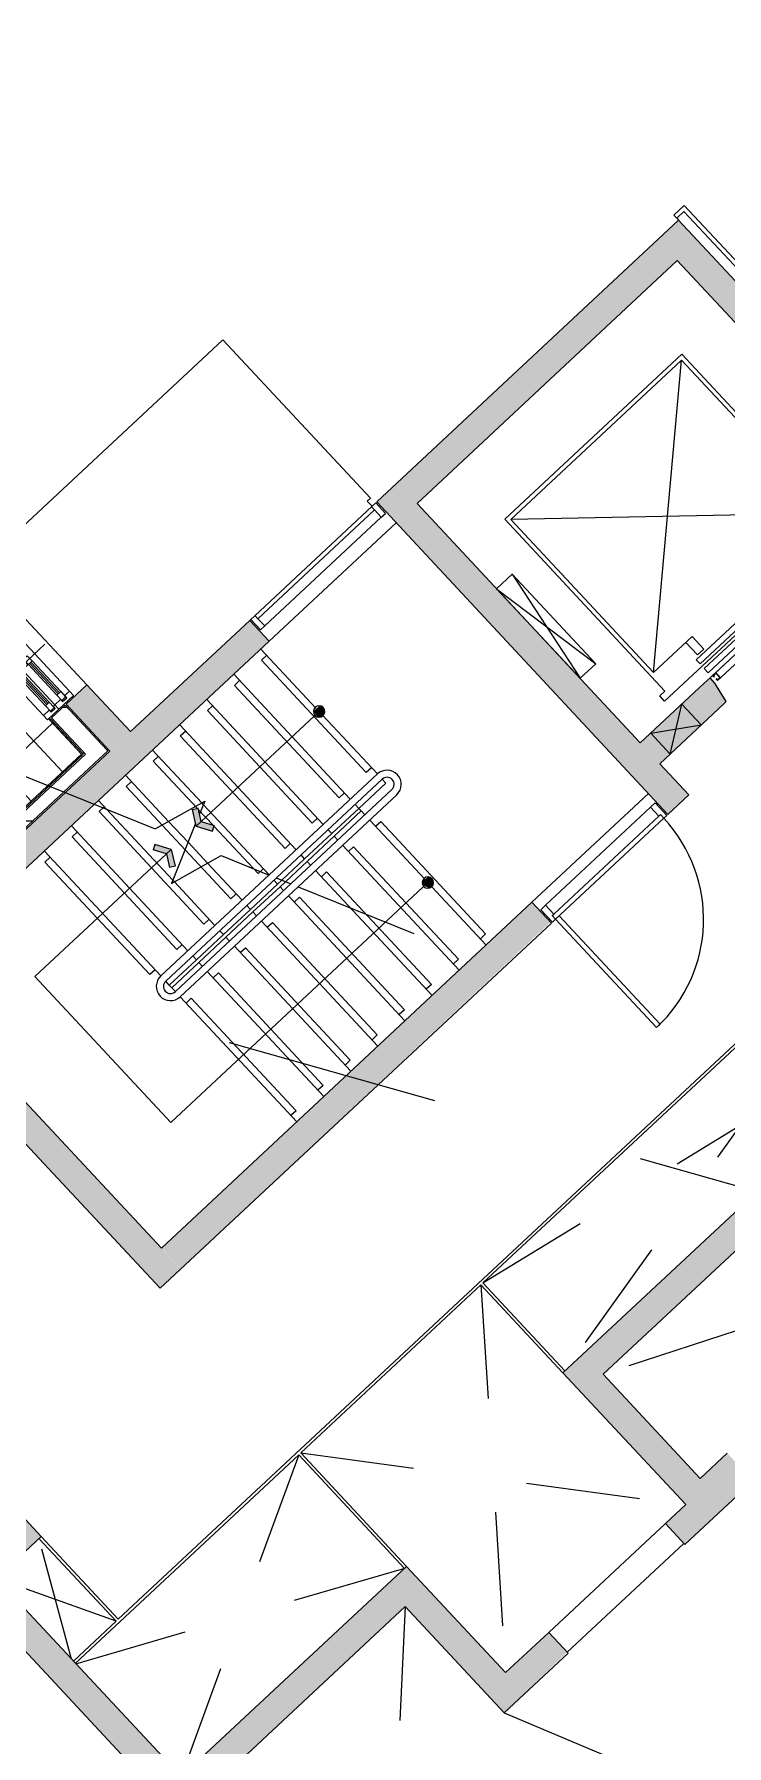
# Model space of a CAD drawing. Header units: millimetres. Extents: x -71377 to 516042, y -145869 to 441446.
# Drawn here: x 138512 to 143378, y 92553 to 104573 of the extents above; entities that cross this region are included whole.
import ezdxf

# ---------------------------------------------------------------- set-up
doc = ezdxf.new("R2010")
doc.units = ezdxf.units.MM
doc.header["$LTSCALE"] = 1000
for name, pattern in [('_점선_M_', [3, 1.5, -1.5]), ('_점선_S_', [1.6, 0.8, -0.8]), ('_점선_XS_', [1.15, 0.6, -0.55])]:
    doc.linetypes.add(name, pattern=pattern)
for name, color, linetype, lineweight in [('A-detl', 7, 'Continuous', 5), ('A-door', 4, 'Continuous', 5), ('A-door-hdln', 8, 'Continuous', 5), ('A-ele-8', 8, 'Continuous', 5), ('A-fnsh', 5, 'Continuous', 5), ('A-furn-hdln', 8, '_점선_XS_', 5), ('A-glas', 5, 'Continuous', 5), ('A-glas-hdln', 8, 'Continuous', 5), ('A-hat', 251, 'Continuous', 5), ('A-insu', 251, 'Continuous', 5), ('A-mark-k', 7, 'Continuous', 5), ('A-strs', 7, 'Continuous', 5), ('A-wind', 4, 'Continuous', 5), ('A-wind-hdln', 8, 'Continuous', 5), ('A_bwall', 3, 'Continuous', 5), ('A_cwall', 2, 'Continuous', 5), ('A_fnsh-4', 4, 'Continuous', 5), ('AA_dash_M_', 7, '_점선_M_', 5), ('AA_난간', 7, 'Continuous', 9), ('AA_논슬립', 252, 'Continuous', 5), ('AA_오픈', 8, '_점선_S_', 5), ('elev', 4, 'Continuous', 5)]:
    doc.layers.add(name, color=color, linetype=linetype, lineweight=lineweight)
pattern_1 = [(0, (-96985.9, -23353.2), (0, 800), []), (270, (-96985.9, -23353.2), (800, 5e-14), [])]

# ---------------------------------------------------------------- blocks, each defined once
blk = doc.blocks.new('미서기창__이중창_ - _A_PW_8X6-2150790-지반층 배치도')
at = {"layer": 'A-glas'}
for p, q in [((-320, 66), (-25, 66)), ((-320, 54), (-25, 54)), ((25, 26), (320, 26)), ((25, 14), (320, 14)), ((-320, -44), (-25, -44)), ((-320, -56), (-25, -56)), ((25, -84), (320, -84)), ((25, -96), (320, -96))]:
    blk.add_line(p, q, dxfattribs=at)
at = {"layer": 'A-wind'}
for p, q in [((-400, -15), (-400, 95)), ((-400, 95), (-360, 95)), ((-360, 80), (-380, 80)), ((-380, 80), (-380, 40)), ((-380, 40), (-360, 40)), ((-320, 78), (-370, 78)), ((-370, 78), (-370, 42)), ((-370, 42), (-320, 42)), ((-360, 95), (-360, 80)), ((-360, 40), (-360, -15)), ((-320, 42), (-320, 78)), ((25, 78), (-25, 78)), ((-25, 78), (-25, 42)), ((-25, 42), (25, 42)), ((25, 38), (-25, 38)), ((-25, 38), (-25, 2)), ((-25, 2), (25, 2)), ((25, 42), (25, 78)), ((25, 2), (25, 38)), ((370, 38), (320, 38)), ((320, 38), (320, 2)), ((320, 2), (370, 2)), ((400, 95), (360, 95)), ((360, 95), (360, 40)), ((360, 40), (380, 40)), ((380, 0), (360, 0)), ((360, 0), (360, -15)), ((370, 2), (370, 38)), ((380, 40), (380, 0)), ((400, -15), (400, 95)), ((-360, -15), (-400, -15)), ((-400, -15), (-400, -155)), ((-380, -70), (-380, -30)), ((-380, -30), (-360, -30)), ((-360, -70), (-380, -70)), ((-320, -32), (-370, -32)), ((-370, -32), (-370, -68)), ((-370, -68), (-320, -68)), ((-360, -30), (-360, -15)), ((-360, -155), (-360, -70)), ((-320, -68), (-320, -32)), ((25, -32), (-25, -32)), ((-25, -32), (-25, -68)), ((-25, -68), (25, -68)), ((25, -72), (-25, -72)), ((-25, -72), (-25, -108)), ((-25, -108), (25, -108)), ((25, -68), (25, -32)), ((25, -108), (25, -72)), ((370, -72), (320, -72)), ((320, -72), (320, -108)), ((320, -108), (370, -108)), ((400, -15), (360, -15)), ((360, -15), (360, -70)), ((360, -70), (380, -70)), ((380, -110), (360, -110)), ((360, -110), (360, -155)), ((370, -108), (370, -72)), ((380, -70), (380, -110)), ((400, -155), (400, -15)), ((-400, -155), (-360, -155)), ((360, -155), (400, -155))]:
    blk.add_line(p, q, dxfattribs=at)
at = {"layer": 'A-wind-hdln'}
for p, q in [((0, -255), (0, 195)), ((360, 95), (-360, 95)), ((-320, 78), (-25, 78)), ((-320, 42), (-25, 42)), ((25, 38), (320, 38)), ((25, 2), (320, 2)), ((360, -15), (-360, -15)), ((-320, -32), (-25, -32)), ((-320, -68), (-25, -68)), ((25, -72), (320, -72)), ((25, -108), (320, -108)), ((-360, -155), (360, -155))]:
    blk.add_line(p, q, dxfattribs=at)
blk = doc.blocks.new('대장2_59A_1층_rvt-1-지반층 배치도')
at = {"layer": 'A-hat'}
h = blk.add_hatch(dxfattribs=at)
h.set_pattern_fill('FP_55', color=256, style=0, pattern_type=2)
h.set_pattern_definition(pattern_1)
h.paths.add_polyline_path([(-124064, -167807), (-123969, -167718), (-124226, -167442), (-124321, -167531), (-124083, -167787)])
h.paths.add_polyline_path([(-124881, -166931), (-124786, -166843), (-125106, -166499), (-125201, -166588), (-124896, -166915)])
h = blk.add_hatch(dxfattribs=at)
h.set_pattern_fill('FP_61', color=256, style=0, pattern_type=2)
h.set_pattern_definition([(223, (-125330.45, -167753.97), (204.6, -219.406), []), (133, (-125330.45, -167753.97), (-219.406, -204.6), [])])
h.paths.add_polyline_path([(-125486, -169068), (-124111, -167786), (-125202, -166616), (-125832, -167216), (-125498, -167575), (-126061, -168100), (-125761, -168422), (-125936, -168585), (-125486, -169068)])
h = blk.add_hatch(dxfattribs=at)
h.set_pattern_fill('FP_55', color=256, style=0, pattern_type=2)
h.set_pattern_definition(pattern_1)
h.paths.add_polyline_path([(-125685, -169404), (-125467, -169200), (-125509, -169155), (-125562, -169166), (-125747, -169338)])
h.paths.add_polyline_path([(-125552, -169157), (-125509, -169155), (-125486, -169096), (-125511, -169119)])
h.paths.add_polyline_path([(-125509, -169155), (-124064, -167807), (-124083, -167787), (-125472, -169083), (-125491, -169119)])
h = blk.add_hatch(dxfattribs=at)
h.set_pattern_fill('FP_55', color=256, style=0, pattern_type=2)
h.set_pattern_definition(pattern_1)
h.paths.add_polyline_path([(-125467, -169200), (-124021, -167853), (-124064, -167807), (-125507, -169157), (-125486, -169179)])
at = {"layer": 'A-ele-8'}
blk.add_line((-124336, -167545), (-124329, -167538), dxfattribs=at)
at = {"layer": 'A-fnsh'}
for p, q in [((-124343, -167537), (-124111, -167786)), ((-124111, -167786), (-125486, -169068))]:
    blk.add_line(p, q, dxfattribs=at)
at = {"layer": 'A-insu'}
for p, q in [((-124226, -167442), (-124321, -167531)), ((-124321, -167531), (-124083, -167787)), ((-124226, -167442), (-123969, -167718)), ((-124083, -167787), (-125472, -169083)), ((-123926, -167764), (-124021, -167853)), ((-123926, -167764), (-123969, -167718)), ((-124021, -167853), (-125467, -169200))]:
    blk.add_line(p, q, dxfattribs=at)
at = {"layer": 'A_fnsh-4'}
for p, q in [((-124336, -167545), (-124329, -167538)), ((-124111, -167786), (-124336, -167545)), ((-124329, -167538), (-124104, -167779)), ((-125486, -169068), (-124111, -167786)), ((-124098, -167786), (-125480, -169075)), ((-124104, -167779), (-124098, -167786))]:
    blk.add_line(p, q, dxfattribs=at)
at = {"layer": 'A-wind-hdln', "extrusion": (0, 0, -1), "zscale": -1, "rotation": 226.9999987515239}
blk.add_blockref('미서기창__이중창_ - _A_PW_8X6-2150790-지반층 배치도', (124554, -167187), dxfattribs=at)
blk = doc.blocks.new('EV_15인승 - EV_15인승_1060x2100-6900317-지반층 배치도')
at = {"layer": 'A-furn-hdln'}
for p, q in [((-1000, -100), (-1000, 100)), ((-700, -100), (-700, 100))]:
    blk.add_line(p, q, dxfattribs=at)
at = {"layer": 'elev'}
for p, q in [((-725, 1898), (975, 1898)), ((-725, 248), (-725, 1898)), ((945, 1868), (-695, 1868)), ((-695, 1868), (-695, 398)), ((945, 398), (-695, 1868)), ((-695, 398), (945, 1868)), ((945, 398), (945, 1868)), ((975, 1898), (975, 248)), ((-950, 1580), (-1100, 720)), ((-1100, 1580), (-950, 720)), ((-950, 1580), (-1100, 1580)), ((-1100, 1580), (-1100, 720)), ((-950, 720), (-950, 1580)), ((-1100, 720), (-950, 720)), ((-695, 398), (-325, 398)), ((-385, 278), (-385, 398)), ((-325, 398), (-325, 278)), ((575, 278), (575, 398)), ((575, 398), (945, 398)), ((635, 398), (635, 278)), ((-775, 198), (-775, 248)), ((-775, 248), (-725, 248)), ((-415, 259), (665, 259)), ((-415, 219), (-415, 259)), ((-325, 278), (-385, 278)), ((635, 278), (575, 278)), ((665, 259), (665, 219)), ((975, 248), (1025, 248)), ((1025, 248), (1025, 198)), ((1025, 198), (-775, 198)), ((665, 219), (-415, 219)), ((-415, 175), (665, 175)), ((-415, 135), (-415, 175)), ((665, 135), (-415, 135)), ((665, 175), (665, 135)), ((-1000, -100), (-700, 100)), ((-1000, 100), (-700, -100)), ((-375, 100), (-405, 100)), ((-405, 100), (-405, 85)), ((-405, 85), (-402, 85)), ((-402, 65), (-405, 65)), ((-405, 65), (-405, 50)), ((-405, 50), (-375, 50)), ((-402, 85), (-402, 97)), ((-402, 97), (-378, 97)), ((-402, 53), (-402, 65)), ((-378, 53), (-402, 53)), ((-378, 97), (-378, 53)), ((-375, 100), (625, 100)), ((-375, 50), (-375, 100)), ((-375, 50), (625, 50)), ((655, 100), (625, 100)), ((625, 50), (625, 100)), ((625, 50), (655, 50)), ((628, 53), (628, 97)), ((628, 97), (652, 97)), ((652, 53), (628, 53)), ((652, 97), (652, 85)), ((652, 85), (655, 85)), ((655, 65), (652, 65)), ((652, 65), (652, 53)), ((655, 85), (655, 100)), ((655, 50), (655, 65))]:
    blk.add_line(p, q, dxfattribs=at)
blk = doc.blocks.new('고정창_프로젝트창_고정창 - _A_AW_12X22-V2-지반층 배치도')
at = {"layer": 'A-wind'}
for p, q in [((-600, 100), (-600, 0)), ((-600, 0), (-560, 0)), ((-560, 70), (-560, 100)), ((560, 100), (560, 70)), ((560, 0), (600, 0)), ((600, 100), (565, 100)), ((600, 0), (600, 100))]:
    blk.add_line(p, q, dxfattribs=at)
at = {"layer": 'A-wind-hdln'}
for p, q in [((-560, 70), (560, 70)), ((-560, 0), (-560, 70)), ((560, 0), (-560, 0)), ((560, 0), (560, 70))]:
    blk.add_line(p, q, dxfattribs=at)
blk = doc.blocks.new('외여닫이문 - __A_FSD_11x21_씰FL_20_원형__계단실-7570922-지반층 배치도')
at = {"layer": 'A-door'}
for p, q in [((485, 100), (485, 1140)), ((485, 1140), (520, 1140)), ((520, 100), (520, 1140)), ((-520, 100), (-550, 100)), ((-550, 100), (-550, -20)), ((-520, 65), (-520, 100)), ((-505, 65), (-520, 65)), ((-505, -20), (-505, 65)), ((485, 100), (520, 100)), ((520, 65), (505, 65)), ((505, 65), (505, -20)), ((520, 100), (520, 65)), ((550, 100), (520, 100)), ((550, -20), (550, 100)), ((-550, -20), (-505, -20)), ((505, -20), (550, -20))]:
    blk.add_line(p, q, dxfattribs=at)
at = {"layer": 'A-door-hdln'}
for p, q in [((520, 100), (-520, 100)), ((505, 65), (-505, 65)), ((505, -20), (-505, -20))]:
    blk.add_line(p, q, dxfattribs=at)
blk.add_arc((520, 100), 1040, 90, 180, dxfattribs=at)
blk = doc.blocks.new('세대현관문 - _A_FSD_11x22-6446857-지반층 배치도')
at = {"layer": 'A-door'}
for p, q in [((-550, -50), (-550, 70)), ((-550, 70), (-525, 70)), ((-525, 70), (-505, 40)), ((-505, 40), (-505, -10)), ((505, 40), (525, 70)), ((505, -10), (505, 40)), ((525, 70), (550, 70)), ((550, 70), (550, -50)), ((-520, -50), (-550, -50)), ((-520, -10), (-520, -50)), ((-505, -10), (-520, -10)), ((485, -50), (485, -1090)), ((485, -50), (520, -50)), ((520, -10), (505, -10)), ((520, -50), (520, -10)), ((520, -50), (520, -1090)), ((550, -50), (520, -50)), ((485, -1090), (520, -1090))]:
    blk.add_line(p, q, dxfattribs=at)
at = {"layer": 'A-door-hdln'}
for p, q in [((-525, 70), (525, 70)), ((-520, -50), (520, -50)), ((-505, -10), (505, -10))]:
    blk.add_line(p, q, dxfattribs=at)
blk.add_arc((520, -50), 1040, 180, 270, dxfattribs=at)
blk = doc.blocks.new('계단진행_난간_Non Slip - 계단진행_난간_Non Slip-6641248-지반층 배치도')
at = {"layer": 'AA_난간'}
for p, q in [((700, 0), (700, -2080)), ((750, -2080), (750, 0)), ((850, 0), (850, -2080)), ((900, -2080), (900, 0))]:
    blk.add_line(p, q, dxfattribs=at)
for centre, radius, start, end in [((800, 0), 100, 360, 180), ((800, 0), 50, 0, 180), ((800, -2080), 100, 180, 0), ((800, -2080), 50, 180, 0)]:
    blk.add_arc(centre, radius, start, end, dxfattribs=at)
at = {"layer": 'AA_논슬립'}
for p, q in [((-440, -50), (-440, 0)), ((960, 50), (2040, 50)), ((960, 0), (960, 50)), ((2040, 50), (2040, 0)), ((640, -50), (-440, -50)), ((640, 0), (640, -50)), ((960, -210), (2040, -210)), ((960, -260), (960, -210)), ((2040, -210), (2040, -260)), ((-440, -310), (-440, -260)), ((640, -310), (-440, -310)), ((640, -260), (640, -310)), ((960, -470), (2040, -470)), ((960, -520), (960, -470)), ((2040, -470), (2040, -520)), ((-440, -570), (-440, -520)), ((640, -570), (-440, -570)), ((640, -520), (640, -570)), ((-440, -830), (-440, -780)), ((640, -830), (-440, -830)), ((640, -780), (640, -830)), ((960, -730), (2040, -730)), ((960, -780), (960, -730)), ((2040, -730), (2040, -780)), ((-440, -1090), (-440, -1040)), ((640, -1040), (640, -1090)), ((960, -990), (1413, -990)), ((960, -1040), (960, -990)), ((1424, -990), (1576, -990)), ((1587, -990), (2040, -990)), ((2040, -990), (2040, -1040)), ((640, -1090), (-440, -1090)), ((-440, -1350), (-440, -1300)), ((640, -1300), (640, -1350)), ((960, -1250), (2040, -1250)), ((960, -1300), (960, -1250)), ((2040, -1250), (2040, -1300)), ((640, -1350), (-440, -1350)), ((-440, -1610), (-440, -1560)), ((640, -1560), (640, -1610)), ((960, -1510), (2040, -1510)), ((960, -1560), (960, -1510)), ((2040, -1510), (2040, -1560)), ((640, -1610), (-440, -1610)), ((960, -1770), (2040, -1770)), ((960, -1820), (960, -1770)), ((2040, -1770), (2040, -1820)), ((-440, -1870), (-440, -1820)), ((640, -1870), (-440, -1870)), ((640, -1820), (640, -1870)), ((960, -2030), (2040, -2030)), ((960, -2080), (960, -2030)), ((2040, -2030), (2040, -2080))]:
    blk.add_line(p, q, dxfattribs=at)
blk = doc.blocks.new('계단 경로1 - 계단 경로 _양방향_-3375517-지반층 배치도')
at = {"layer": 'A-detl', "lineweight": 9}
for points in [[(-1389, 1296), (-1329, 1400), (-1389, 1504), (-1424, 1484), (-1375, 1400), (-1424, 1316)], [(-994, 1316), (-1043, 1400), (-994, 1484), (-1029, 1504), (-1089, 1400), (-1029, 1296)], [(111, 1365), (131, 1400), (119, 1428), (63, 1428), (56, 1380), (71, 1365)], [(-130, -10), (-141, 28), (-189, 35), (-208, 10), (-189, -35), (-159, -39)]]:
    blk.add_hatch(color=256, dxfattribs=at).paths.add_polyline_path(points)
for p, q in [((-1389, 1504), (-1424, 1484)), ((-1375, 1400), (-1424, 1484)), ((-1329, 1400), (-1389, 1504)), ((-1089, 1400), (-1029, 1504)), ((-1043, 1400), (-994, 1484)), ((-1029, 1504), (-994, 1484)), ((-2639, 1400), (-1329, 1400)), ((-2639, 0), (-2639, 1400)), ((-1375, 1400), (-1424, 1316)), ((-1329, 1400), (-1389, 1296)), ((91, 1400), (-1089, 1400)), ((-1089, 1400), (-1029, 1296)), ((-1043, 1400), (-994, 1316)), ((-1389, 1296), (-1424, 1316)), ((-1029, 1296), (-994, 1316)), ((-169, 0), (-2639, 0))]:
    blk.add_line(p, q, dxfattribs=at)
for centre, start, end in [((91, 1400), 360, 180), ((91, 1400), 180, 360), ((-169, 0), 360, 180), ((-169, 0), 180, 360)]:
    blk.add_arc(centre, 40, start, end, dxfattribs=at)

msp = doc.modelspace()

# ---------------------------------------------------------------- hatches: boundary and pattern name
at = {"layer": 'A-hat'}
for points in [[(141236.4, 101310.2), (143176.4, 103119.4), (143040, 103265.7), (141100, 101456.5)], [(144735.2, 101154.6), (144881.4, 101291), (143176.4, 103119.4), (143030.2, 102983), (144608, 101291)], [(141055.5, 101141.6), (141236.4, 101310.2), (141100, 101456.5), (140919.1, 101287.9), (140950.7, 101253.9)], [(142965.1, 99093.8), (143111.4, 99230.2), (141201.8, 101278), (141055.5, 101141.6), (142957.8, 99101.6)], [(137632.8, 97949.8), (140163.3, 100309.6), (140026.9, 100455.8), (137497.1, 98095.3), (137623.1, 97960.2)], [(138993.7, 99591.6), (139140, 99728), (138882.6, 100004), (138736.3, 99867.6), (138788, 99812.2)], [(142941.4, 99481.9), (143356.6, 99869), (143220.2, 100015.3), (142805, 99628.1)], [(139043.2, 99538.5), (139189.5, 99674.9), (139140, 99728), (138993.7, 99591.6)], [(142906.8, 99449.6), (142941.4, 99481.9), (142805, 99628.1), (142770.4, 99595.9), (142876.7, 99481.9)], [(139542.4, 95902.1), (142139.6, 98336.8), (142009.6, 98476.2), (139406, 96048.3), (139541.5, 95902.9)], [(142363.1, 95025.3), (145288.5, 97753.2), (145152.1, 97899.5), (142226.7, 95171.5), (142352.9, 95036.2)], [(139396.1, 95765.7), (139541.5, 95901.3), (138109.3, 97437.2), (137963.9, 97301.5), (139269.6, 95901.3)], [(139541.5, 95901.3), (138110.1, 97437.9), (138109.3, 97437.2), (139514.5, 95930.3)], [(143089.5, 94246.4), (143235.7, 94382.8), (142509.4, 95161.7), (142363.1, 95025.3), (142917.9, 94430.3)], [(143372.1, 94236.5), (143562.3, 94413.8), (143381.6, 94607.6), (143191.4, 94430.3), (143302.2, 94311.5)], [(143083.2, 93967.1), (143372.1, 94236.5), (143235.7, 94382.8), (142946.8, 94113.4), (143076.4, 93974.4)], [(138099.7, 93592.8), (138560.5, 94022.4), (138424.1, 94168.7), (137963.3, 93739.1), (138095.2, 93597.6)], [(141677.9, 92930.1), (141824.2, 93066.5), (141128.6, 93812.5), (140982.3, 93676.1), (141550.8, 93066.5)], [(139398.9, 92199.6), (139545.2, 92336), (138246, 93729.2), (138099.7, 93592.8), (139379.9, 92220)], [(139557.3, 92073.8), (141118.7, 93529.8), (140982.3, 93676.1), (139420.9, 92220), (139545.2, 92086.7)], [(141814.3, 92783.8), (142257.3, 93210.6), (142127.7, 93349.5), (141677.9, 92930.1)]]:
    msp.add_hatch(color=256, dxfattribs=at).paths.add_polyline_path(points)
h = msp.add_hatch(color=256, dxfattribs=at)
h.paths.add_polyline_path([(143356.6, 99869), (143374.8, 99886.1), (143260.4, 100052.8), (143220.2, 100015.3), (143294.5, 99935.6)])
h.paths.add_polyline_path([(144230.5, 100684), (144248.8, 100701.1), (144106.3, 100841.6), (144072.2, 100809.8), (144112.4, 100768.9), (144206.8, 100701.1)])

# ---------------------------------------------------------------- linework, layer by layer
at = {"layer": 'A-ele-8'}
for p, q in [((138191.9, 100891.4), (139837.4, 102425.9)), ((139837.4, 102425.9), (140874, 101314.2)), ((140874, 101314.2), (140852.1, 101293.7)), ((141055.5, 101141.6), (140163.3, 100309.6)), ((138323.3, 100603.8), (138882.6, 100004))]:
    msp.add_line(p, q, dxfattribs=at)
at = {"layer": 'A-fnsh'}
for p, q in [((140026.9, 100455.8), (140886.2, 101257.2)), ((140886.2, 101257.2), (140852.1, 101293.7)), ((144072.2, 100809.8), (143260.4, 100052.8)), ((142828.7, 99240.1), (142009.6, 98476.2)), ((138560.5, 94022.4), (139102.7, 93441))]:
    msp.add_line(p, q, dxfattribs=at)
at = {"layer": 'A-insu'}
msp.add_line((143026.4, 103280.3), (143040, 103265.7), dxfattribs=at)
at = {"layer": 'A-mark-k'}
for p, q in [((138007.3, 99538.3), (139361.2, 98991.2)), ((139361.2, 98991.2), (139710.1, 99187.3)), ((139710.1, 99187.3), (139672.7, 99094.9)), ((139646.6, 99030.2), (139476, 98607.8)), ((139476, 98607.8), (139824.8, 98803.9)), ((139824.8, 98803.9), (140162.1, 98667.7)), ((140213.2, 98647), (140315.5, 98605.7)), ((140366.7, 98585), (141178.8, 98256.9))]:
    msp.add_line(p, q, dxfattribs=at)
at = {"layer": 'A-strs'}
for p, q in [((140492.1, 99839.6), (140104.8, 100255)), ((140492.1, 99839.6), (140104.8, 100255)), ((140733, 99200.1), (139914.6, 100077.7)), ((140733, 99200.1), (139914.6, 100077.7)), ((140542.8, 99022.7), (139724.5, 99900.4)), ((140542.8, 99022.7), (139724.5, 99900.4)), ((140923.2, 99377.4), (140537.6, 99790.8)), ((140923.2, 99377.4), (140537.6, 99790.8)), ((140352.7, 98845.4), (139534.3, 99723)), ((140352.7, 98845.4), (139534.3, 99723)), ((139689.3, 99175.6), (139344.1, 99545.7)), ((139689.3, 99175.6), (139344.1, 99545.7)), ((139456, 99044.5), (139154, 99368.4)), ((139456, 99044.5), (139154, 99368.4)), ((140982.8, 99313.4), (140792.7, 99136.1)), ((140982.8, 99313.4), (140957.3, 99340.8)), ((140982.8, 99313.4), (140957.3, 99340.8)), ((138963.8, 99191.1), (138934.5, 99163.7)), ((139022.6, 99128.1), (138963.8, 99191.1)), ((139022.6, 99128.1), (138963.8, 99191.1)), ((139700.5, 99163.6), (139689.3, 99175.6)), ((139700.5, 99163.6), (139689.3, 99175.6)), ((140162.5, 98668.1), (139700.5, 99163.6)), ((140162.5, 98668.1), (139700.5, 99163.6)), ((140792.7, 99136.1), (140767.1, 99163.5)), ((140792.7, 99136.1), (140767.1, 99163.5)), ((142009.6, 98476.2), (142828.7, 99240.1)), ((139485.6, 98631.6), (139022.6, 99128.1)), ((139485.6, 98631.6), (139022.6, 99128.1)), ((139593, 98897.6), (139456, 99044.5)), ((139593, 98897.6), (139456, 99044.5)), ((140792.7, 99136.1), (140602.5, 98958.7)), ((140619.6, 98940.5), (140809.7, 99117.8)), ((140792.7, 99136.1), (140809.7, 99117.8)), ((140809.7, 99117.8), (140835.3, 99090.3)), ((140809.7, 99117.8), (140835.3, 99090.3)), ((140869.4, 99053.8), (141254.1, 98641.2)), ((140869.4, 99053.8), (141254.1, 98641.2)), ((139592.1, 98136.1), (138773.7, 99013.8)), ((139592.1, 98136.1), (138773.7, 99013.8)), ((140602.5, 98958.7), (140412.4, 98781.4)), ((140429.4, 98763.1), (140619.6, 98940.5)), ((140602.5, 98958.7), (140576.9, 98986.2)), ((140602.5, 98958.7), (140576.9, 98986.2)), ((140619.6, 98940.5), (140645.1, 98913)), ((140619.6, 98940.5), (140645.1, 98913)), ((139401.9, 97958.8), (138583.5, 98836.4)), ((139401.9, 97958.8), (138583.5, 98836.4)), ((139730, 98750.7), (139593, 98897.6)), ((139730, 98750.7), (139593, 98897.6)), ((140412.4, 98781.4), (140386.8, 98808.8)), ((140412.4, 98781.4), (140386.8, 98808.8)), ((140679.2, 98876.5), (141497.6, 97998.8)), ((140679.2, 98876.5), (141497.6, 97998.8)), ((139972.4, 98490.8), (139730, 98750.7)), ((139972.4, 98490.8), (139730, 98750.7)), ((140239.3, 98585.8), (140429.4, 98763.1)), ((140412.4, 98781.4), (140251.6, 98631.5)), ((140429.4, 98763.1), (140455, 98735.7)), ((140429.4, 98763.1), (140455, 98735.7)), ((140489.1, 98699.1), (141307.5, 97821.5)), ((140489.1, 98699.1), (141307.5, 97821.5)), ((139496.8, 98619.6), (139485.6, 98631.6)), ((139496.8, 98619.6), (139485.6, 98631.6)), ((139782.2, 98313.5), (139496.8, 98619.6)), ((139782.2, 98313.5), (139496.8, 98619.6)), ((140222.2, 98604.1), (140032.1, 98426.8)), ((140049.1, 98408.5), (140239.3, 98585.8)), ((140222.2, 98604.1), (140196.6, 98631.5)), ((140222.2, 98604.1), (140196.6, 98631.5)), ((140251.6, 98631.5), (140222.2, 98604.1)), ((140239.3, 98585.8), (140264.8, 98558.4)), ((140239.3, 98585.8), (140264.8, 98558.4)), ((141305.9, 98585.7), (141687.8, 98176.2)), ((141305.9, 98585.7), (141687.8, 98176.2)), ((140032.1, 98426.8), (140006.5, 98454.2)), ((140032.1, 98426.8), (140006.5, 98454.2)), ((140298.9, 98521.8), (141117.3, 97644.2)), ((140298.9, 98521.8), (141117.3, 97644.2)), ((140032.1, 98426.8), (139841.9, 98249.5)), ((139859, 98231.2), (140049.1, 98408.5)), ((140049.1, 98408.5), (140074.7, 98381.1)), ((140049.1, 98408.5), (140074.7, 98381.1)), ((140108.8, 98344.5), (140927.2, 97466.9)), ((140108.8, 98344.5), (140927.2, 97466.9)), ((139841.9, 98249.5), (139651.8, 98072.1)), ((139668.8, 98053.9), (139859, 98231.2)), ((139841.9, 98249.5), (139816.3, 98276.9)), ((139841.9, 98249.5), (139816.3, 98276.9)), ((139859, 98231.2), (139884.5, 98203.8)), ((139859, 98231.2), (139884.5, 98203.8)), ((139651.8, 98072.1), (139626.2, 98099.6)), ((139651.8, 98072.1), (139626.2, 98099.6)), ((139918.6, 98167.2), (140737, 97289.6)), ((139918.6, 98167.2), (140737, 97289.6)), ((139651.8, 98072.1), (139461.6, 97894.8)), ((139478.7, 97876.5), (139668.8, 98053.9)), ((139668.8, 98053.9), (139694.4, 98026.4)), ((139668.8, 98053.9), (139694.4, 98026.4)), ((139728.5, 97989.9), (140546.9, 97112.2)), ((139728.5, 97989.9), (140546.9, 97112.2)), ((139461.6, 97894.8), (139436, 97922.2)), ((139461.6, 97894.8), (139436, 97922.2)), ((139478.7, 97876.5), (139461.6, 97894.8)), ((139478.7, 97876.5), (139504.2, 97849.1)), ((139478.7, 97876.5), (139504.2, 97849.1)), ((139538.3, 97812.5), (140356.7, 96934.9)), ((139538.3, 97812.5), (140356.7, 96934.9))]:
    msp.add_line(p, q, dxfattribs=at)
at = {"layer": 'A_bwall'}
for p, q in [((142946.8, 94113.4), (142127.7, 93349.5)), ((142257.3, 93210.6), (143076.4, 93974.4))]:
    msp.add_line(p, q, dxfattribs=at)
at = {"layer": 'A_cwall'}
for p, q in [((143040, 103265.7), (140919.1, 101287.9)), ((144881.4, 101291), (143040, 103265.7)), ((143030.2, 102983), (141201.8, 101278)), ((143030.2, 102983), (144598.8, 101300.9)), ((142965.1, 99093.8), (140919.1, 101287.9)), ((142770.4, 99595.9), (141201.8, 101278)), ((140026.9, 100455.8), (139189.5, 99674.9)), ((140163.3, 100309.6), (140026.9, 100455.8)), ((140163.3, 100309.6), (138963.8, 99191.1)), ((138736.3, 99867.6), (138882.6, 100004)), ((138882.6, 100004), (139189.5, 99674.9)), ((143220.2, 100015.3), (142770.4, 99595.9)), ((143260.4, 100052.8), (143220.2, 100015.3)), ((143294.5, 100016.2), (143260.4, 100052.8)), ((143374.8, 99886.1), (143294.5, 100016.2)), ((143356.6, 99869), (143374.8, 99886.1)), ((138736.3, 99867.6), (139043.2, 99538.5)), ((143356.6, 99869), (142906.8, 99449.6)), ((139043.2, 99538.5), (137350.1, 97959.7)), ((143111.4, 99230.2), (142906.8, 99449.6)), ((138934.5, 99163.7), (137632.8, 97949.8)), ((142965.1, 99093.8), (143111.4, 99230.2)), ((142009.6, 98476.2), (139406, 96048.3)), ((142146, 98330), (142009.6, 98476.2)), ((139396.1, 95765.7), (142146, 98330)), ((142226.7, 95171.5), (145298.4, 98035.9)), ((139406, 96048.3), (137632.8, 97949.8)), ((142509.4, 95161.7), (145288.5, 97753.2)), ((137991.2, 97272.2), (139396.1, 95765.7)), ((142226.7, 95171.5), (143089.5, 94246.4)), ((143191.4, 94430.3), (142509.4, 95161.7)), ((138560.5, 94022.4), (137997.8, 94625.8)), ((143381.6, 94607.6), (143191.4, 94430.3)), ((143089.5, 94246.4), (142946.8, 94113.4)), ((143083.2, 93967.1), (143452.6, 94311.5)), ((138560.5, 94022.4), (138246, 93729.2)), ((143083.2, 93967.1), (142946.8, 94113.4)), ((141128.6, 93812.5), (139545.2, 92336)), ((141824.2, 93066.5), (141128.6, 93812.5)), ((139545.2, 92336), (138246, 93729.2)), ((138092.9, 93600.1), (139398.9, 92199.6)), ((139557.3, 92073.8), (141118.7, 93529.8)), ((141118.7, 93529.8), (141814.3, 92783.8)), ((142127.7, 93349.5), (141824.2, 93066.5)), ((142127.7, 93349.5), (142264.1, 93203.3)), ((141814.3, 92783.8), (142264.1, 93203.3))]:
    msp.add_line(p, q, dxfattribs=at)
at = {"layer": 'A_fnsh-4'}
for p, q in [((143079.1, 103370.4), (143005.9, 103302.2)), ((144954.6, 101359.2), (143079.1, 103370.4)), ((143005.9, 103302.2), (143026.4, 103280.3)), ((143026.4, 103280.3), (143077.6, 103328)), ((144912.2, 101360.7), (143077.6, 103328)), ((144708.5, 98668.5), (139102.7, 93441)), ((141665.1, 95803.2), (144707.5, 98640.3)), ((142241.4, 95185.2), (141665.1, 95803.2)), ((140385.2, 94609.7), (141650.4, 95789.5)), ((141650.4, 95789.5), (142226.7, 95171.5)), ((138801.8, 93133.1), (140370.6, 94596)), ((140370.6, 94596), (141114, 93798.8)), ((141128.6, 93812.5), (140385.2, 94609.7)), ((138545.8, 94008.8), (139088, 93427.4)), ((139102.7, 93441), (138560.5, 94022.4)), ((139088, 93427.4), (138788.2, 93147.8))]:
    msp.add_line(p, q, dxfattribs=at)
at = {"layer": 'AA_dash_M_'}
msp.add_line((93690.2, 110544.2), (264270.3, 62346.1), dxfattribs=at)
at = {"layer": 'AA_오픈'}
for p, q in [((144707.5, 98640.3), (142241.4, 95185.2)), ((141665.1, 95803.2), (145283.8, 98022.3)), ((146492.3, 96462.4), (142509.4, 95161.7)), ((141650.4, 95789.5), (141824.2, 93066.5)), ((140370.6, 94596), (139545.2, 92336)), ((140385.2, 94609.7), (143089.5, 94246.4)), ((138775.3, 93161.6), (138545.8, 94008.8)), ((138804.4, 93129.2), (141114, 93798.8)), ((139088, 93427.4), (138246, 93729.2)), ((141118.7, 93529.8), (140982.6, 90545.2)), ((141814.3, 92783.8), (146493.2, 90816.2))]:
    msp.add_line(p, q, dxfattribs=at)

# ---------------------------------------------------------------- block references
msp.add_blockref('대장2_59A_1층_rvt-1-지반층 배치도', (262955.4, 267303.1))
at = {"layer": 'A-detl', "lineweight": 9, "rotation": 43.00000124847669}
msp.add_blockref('계단 경로1 - 계단 경로 _양방향_-3375517-지반층 배치도', (141402.2, 98730.2), dxfattribs=at)
at = {"layer": 'A-door-hdln'}
for name, p, rotation in [('외여닫이문 - __A_FSD_11x21_씰FL_20_원형__계단실-7570922-지반층 배치도', (142487.4, 98785), 223.0000012484756), ('세대현관문 - _A_FSD_11x22-6446857-지반층 배치도', (137579.3, 95001.3), 133.0000012484771)]:
    msp.add_blockref(name, p, dxfattribs=dict(at, rotation=rotation))
at = {"layer": 'A-glas-hdln', "rotation": 43.00000124847652}
msp.add_blockref('고정창_프로젝트창_고정창 - _A_AW_12X22-V2-지반층 배치도', (140541.2, 100798.7), dxfattribs=at)
at = {"layer": 'AA_논슬립', "rotation": 133.0000012484764}
msp.add_blockref('계단진행_난간_Non Slip - 계단진행_난간_Non Slip-6641248-지반층 배치도', (140015.7, 97300.6), dxfattribs=at)
at = {"layer": 'elev', "rotation": 43.00000124847651}
msp.add_blockref('EV_15인승 - EV_15인승_1060x2100-6900317-지반층 배치도', (143643.1, 100272.9), dxfattribs=at)

doc.saveas('drawing.dxf')
